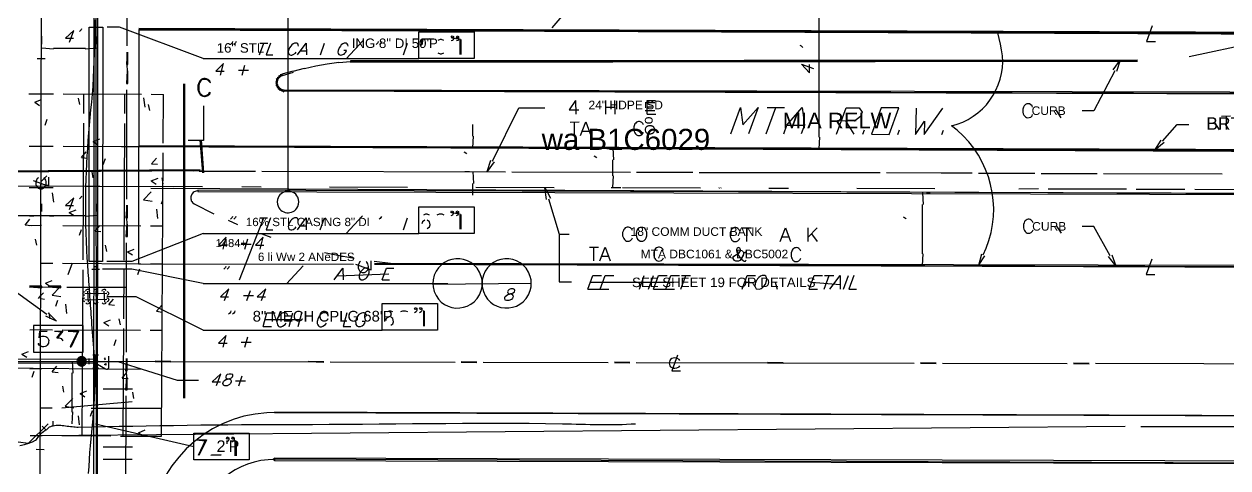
# Model space of a CAD drawing. Header units: feet. Extents: x 13 to 426, y 12 to 285.
# Drawn here: x 125.4 to 279.5, y 124.3 to 181.1 of the extents above; entities that cross this region are included whole.
import ezdxf
from ezdxf.enums import TextEntityAlignment as Align

# ---------------------------------------------------------------- set-up
doc = ezdxf.new("R2010")
doc.units = ezdxf.units.FT
doc.layers.add('ANOTACION', color=8, linetype='CONTINUOUS')
doc.layers.add('EJE_VIA', color=7, linetype='CONTINUOUS')
doc.styles.add('CAD_TEXT', font='Arial')

msp = doc.modelspace()

# ---------------------------------------------------------------- linework, layer by layer
at = {"layer": 'EJE_VIA'}
for p, q in [((127.36, 83.6), (127.7, 222.6)), ((159.18, 159.68), (159.2, 200.43)), ((138.58, 178.27), (138.59, 191.15)), ((227.2, 166.58), (227.2, 186.6)), ((134.58, 186.42), (134.6, 106.17)), ((193.02, 180.58), (195.25, 183.23)), ((140.08, 180.43), (299.95, 179.93)), ((127.65, 178.5), (127.65, 179.5)), ((131.2, 178.75), (131.75, 180.25)), ((134.73, 178.5), (134.73, 179.48)), ((140.08, 180.33), (299.95, 179.8)), ((166.63, 176.62), (168.75, 178.9)), ((176.28, 178.32), (176.37, 179.18)), ((176.37, 178.42), (176.47, 179.08)), ((180.28, 179.27), (181.03, 179.18)), ((181.22, 177.17), (181.22, 179.17)), ((181.3, 179.07), (181.3, 177.17)), ((250.03, 179.95), (250.39, 178.49)), ((274.57, 176.9), (289.58, 180.13)), ((127.65, 178.01), (129.16, 177.91)), ((129.15, 178), (133.23, 178)), ((133.22, 177.91), (134.73, 178.01)), ((138.56, 177.47), (138.58, 173.47)), ((155.53, 177.12), (156.08, 178.62)), ((155.58, 178.62), (156.58, 178.62)), ((160.78, 177.62), (161.5, 177.62)), ((163.32, 177.12), (163.87, 178.62)), ((173.97, 177.12), (174.5, 178.62)), ((127.08, 176.67), (128.08, 176.67)), ((127.58, 174.22), (127.58, 176.22)), ((148.33, 176.65), (175.92, 176.65)), ((150.53, 174.53), (150.93, 176.03)), ((153.32, 174.53), (153.65, 175.82)), ((161.28, 175.4), (162.75, 175.74)), ((162.75, 175.72), (164.21, 175.99)), ((164.21, 175.97), (165.68, 176.18)), ((165.67, 176.15), (167.17, 176.29)), ((167.17, 176.27), (267.95, 176.46)), ((224.95, 175.92), (226.45, 175.37)), ((152.83, 175.18), (154.13, 175.18)), ((159.85, 175.02), (161.28, 175.43)), ((138.53, 158.67), (138.56, 172.67)), ((145.83, 133.18), (145.83, 173.43)), ((145.98, 133.18), (145.98, 173.43)), ((126, 172.15), (127.57, 172.15)), ((126.75, 171.07), (127.47, 171.35)), ((127.57, 172.15), (129.15, 172.15)), ((130.4, 172.13), (140.4, 172.08)), ((132.32, 171.57), (132.47, 170.78)), ((133.05, 169.63), (133.05, 172.12)), ((138.3, 169.6), (138.3, 172.1)), ((140.68, 171.63), (140.83, 170.45)), ((141.65, 172.08), (143.22, 172.07)), ((143.2, 165.83), (143.22, 172.07)), ((158.65, 172.55), (299.95, 172.17)), ((196, 171.27), (196.02, 169.52)), ((199.83, 171.27), (199.85, 169.52)), ((201, 171.28), (201.02, 169.53)), ((126.75, 171.07), (127.37, 170.65)), ((141.28, 170.78), (141.43, 170)), ((199.83, 170.43), (201, 170.45)), ((205.17, 170.47), (205.83, 170.47)), ((220.4, 167), (221.63, 170.38)), ((220.52, 170.38), (222.77, 170.38)), ((257.53, 170), (258.12, 169.08)), ((128.08, 168.13), (128.33, 168.88)), ((132.95, 150.88), (133.03, 168.38)), ((138.2, 150.85), (138.28, 168.35)), ((182.83, 166.73), (182.83, 168.23)), ((195.3, 168.53), (196.47, 168.55)), ((195.88, 166.78), (195.88, 168.53)), ((205.18, 169.55), (206.27, 169.55)), ((223.07, 168.12), (225.32, 168.12)), ((230.58, 168.67), (231.65, 166.97)), ((277.82, 168.47), (278.4, 167.55)), ((278.72, 169.3), (279.88, 169.32)), ((279.3, 169.32), (279.32, 167.57)), ((182.83, 165.23), (182.92, 166.74)), ((196.88, 167.38), (197.72, 167.38)), ((227.19, 165.08), (227.29, 166.59)), ((232.78, 166.97), (232.98, 167.53)), ((237.28, 166.95), (237.48, 167.52)), ((242.9, 166.93), (243.1, 167.5)), ((126.02, 165.43), (127.58, 165.45)), ((127.55, 165.45), (129.12, 165.43)), ((130.37, 165.43), (299.95, 164.93)), ((134.22, 166.03), (135.08, 166.37)), ((134.22, 166.03), (134.83, 165.62)), ((137.87, 165.38), (299.95, 164.8)), ((147.9, 166.25), (148.24, 162.02)), ((148.08, 166.26), (148.37, 162.03)), ((181.83, 165.23), (182.4, 165.23)), ((200.58, 165.18), (201.78, 165.18)), ((200.78, 165.18), (200.87, 163.67)), ((225.65, 165.08), (228.2, 165.08)), ((132.75, 163.98), (133.35, 164.7)), ((132.75, 163.98), (133.5, 163.92)), ((135.53, 163.1), (135.8, 163.85)), ((141.72, 163.2), (142.32, 163.92)), ((143, 128.33), (143.18, 164.58)), ((200.78, 161.63), (200.78, 163.68)), ((99.82, 162.38), (147.02, 162.28)), ((105.62, 162.18), (147.92, 162.47)), ((105.62, 162.04), (148.36, 162.32)), ((134.05, 162.17), (134.2, 161.38)), ((141.72, 163.2), (142.45, 163.13)), ((147.82, 162.26), (155.02, 162.25)), ((155.82, 162.22), (187.02, 162.17)), ((181.83, 162.18), (182.4, 162.18)), ((182.83, 162.18), (182.92, 160.67)), ((187.82, 162.14), (203.02, 162.13)), ((203.82, 162.11), (211.02, 162.1)), ((211.82, 162.07), (235.02, 162.05)), ((247.6, 161.98), (254.8, 161.98)), ((255.6, 161.96), (262.8, 161.95)), ((263.6, 161.93), (278.8, 161.9)), ((59.48, 160.52), (148.25, 160.28)), ((115.75, 160.37), (144.5, 160.28)), ((127.62, 160.95), (128.3, 161.65)), ((127.62, 160.6), (128.45, 160.47)), ((141.67, 161), (142.55, 161.33)), ((141.67, 161), (142.3, 160.58)), ((143.02, 161.38), (143.17, 160.6)), ((182.83, 159.18), (182.83, 160.68)), ((200.78, 160.13), (200.87, 161.64)), ((126.03, 160.15), (127.6, 160.17)), ((127.53, 160.17), (129.1, 160.15)), ((129, 159.45), (129.13, 158.27)), ((131.2, 157.33), (131.75, 158.83)), ((140.67, 158.57), (141.65, 159.58)), ((141.6, 160.08), (299.95, 159.28)), ((153.25, 160.27), (155.75, 160.25)), ((164.5, 160.23), (174.5, 160.2)), ((183.25, 160.18), (193.25, 160.15)), ((200.57, 160.13), (201.78, 160.13)), ((202, 160.13), (212, 160.1)), ((220.75, 160.08), (223.25, 160.07)), ((232, 160.05), (242, 160.02)), ((240.41, 159.48), (240.5, 157.97)), ((240.92, 159.48), (241.42, 159.48)), ((252.78, 159.98), (255.28, 160.01)), ((256.53, 159.98), (266.53, 159.96)), ((267.78, 159.93), (274.03, 159.94)), ((275.28, 159.92), (281.53, 159.91)), ((127.65, 157.08), (127.65, 158.08)), ((131.17, 156.97), (132.05, 157.3)), ((134.73, 157.08), (134.73, 158.07)), ((138.51, 157.87), (138.53, 153.87)), ((140.67, 158.57), (141.78, 158.4)), ((142.35, 157.38), (142.48, 156.2)), ((143, 158.07), (143.15, 158.52)), ((240.42, 151.67), (240.42, 157.98)), ((117.65, 156.58), (133.23, 156.58)), ((125.52, 155.35), (126.12, 156.08)), ((126.14, 156.5), (127.65, 156.59)), ((127.52, 154.62), (127.53, 156.62)), ((127.65, 156.59), (129.16, 156.5)), ((131.17, 156.97), (131.8, 156.55)), ((133.22, 156.5), (134.73, 156.59)), ((151.5, 155.95), (152.72, 155.42)), ((152.95, 148.33), (156.07, 156.25)), ((155.57, 156.25), (156.57, 156.25)), ((163.3, 154.75), (163.85, 156.25)), ((166.62, 154.25), (168.73, 156.53)), ((173.95, 154.75), (174.5, 156.25)), ((180.23, 156.9), (181, 156.82)), ((181.22, 154.8), (181.22, 156.8)), ((181.3, 156.7), (181.3, 154.8)), ((125.52, 155.37), (126.27, 155.3)), ((126.07, 155.3), (127.62, 155.32)), ((130.33, 155.3), (140.33, 155.25)), ((132.5, 154.03), (132.75, 154.78)), ((134.48, 154.57), (135.08, 155.28)), ((134.48, 154.57), (135.23, 154.52)), ((141.58, 155.25), (143.13, 155.23)), ((148.32, 154.28), (175.92, 154.28)), ((155.82, 154.22), (157, 153.8)), ((160.77, 155.25), (161.48, 155.25)), ((217.37, 155), (218.53, 155)), ((217.95, 153.25), (217.95, 155)), ((225.78, 153.22), (225.78, 154.97)), ((225.78, 153.8), (226.95, 154.97)), ((226.2, 154.22), (226.95, 153.22)), ((257.6, 155.22), (258.18, 154.3)), ((126.82, 153.53), (126.97, 152.75)), ((135.78, 152.75), (135.93, 151.97)), ((138.48, 139.07), (138.51, 153.07)), ((150.88, 152.28), (151.28, 153.78)), ((153.2, 152.92), (154.48, 152.92)), ((153.67, 152.28), (154.02, 153.57)), ((155.6, 152.28), (156, 153.78)), ((222.45, 153.82), (223.28, 153.82)), ((138.63, 151.93), (139.5, 152.27)), ((138.63, 151.93), (139.25, 151.52)), ((197.77, 152.53), (198.93, 152.52)), ((198.35, 150.77), (198.35, 152.52)), ((199.35, 151.35), (200.18, 151.35)), ((240.41, 150.17), (240.5, 151.68)), ((127.52, 150.47), (129.07, 150.45)), ((130.32, 150.45), (140.32, 150.4)), ((131.03, 149), (131.58, 150.5)), ((132.83, 128.38), (132.95, 149.63)), ((134.07, 149.68), (135.05, 149.68)), ((134.28, 150.03), (134.85, 150.03)), ((138.17, 143.35), (138.18, 149.6)), ((139.97, 149), (140.22, 149.75)), ((141.57, 150.4), (143.12, 150.38)), ((143.1, 147.07), (143.1, 149.57)), ((158.98, 147.83), (161.1, 150.12)), ((170.27, 150.37), (299.95, 150)), ((239.43, 150.17), (239.92, 150.17)), ((128.13, 147.9), (129, 148.25)), ((165.5, 148.83), (172.1, 149.12)), ((171.23, 148.33), (172.17, 148.33)), ((197.92, 148.05), (208.58, 148.05)), ((204.17, 147.13), (204.8, 148.88)), ((205.33, 147.13), (205.97, 148.88)), ((209.5, 147.13), (210.13, 148.88)), ((209.55, 148.88), (210.72, 148.88)), ((217.67, 148.05), (218.33, 148.05)), ((221.58, 148.05), (221.82, 147.13)), ((226.23, 148.05), (229.87, 147.72)), ((227.82, 147.13), (228.47, 148.88)), ((227.88, 148.88), (229.05, 148.88)), ((230.32, 147.13), (230.97, 148.88)), ((126.07, 147.39), (130.07, 147.42)), ((127.55, 146.32), (127.85, 146.67)), ((128.13, 147.9), (128.75, 147.48)), ((128.98, 146.38), (129.97, 147.4)), ((130.87, 147.39), (138.5, 147.4)), ((133.16, 146.58), (135.97, 146.65)), ((133.51, 146.9), (133.58, 145.47)), ((134.56, 146.9), (134.63, 145.47)), ((135.61, 146.9), (135.68, 145.47)), ((148.32, 147.88), (179.63, 147.88)), ((151.05, 145.68), (151.6, 147.18)), ((153.9, 145.68), (154.37, 146.97)), ((155.77, 145.68), (156.32, 147.18)), ((177.73, 147.78), (190.3, 147.91)), ((197.58, 147.13), (200.25, 147.13)), ((206, 147.13), (208.67, 147.13)), ((225.9, 147.13), (226.98, 147.13)), ((127.25, 145.95), (127.58, 146.37)), ((127.55, 145.93), (128, 145.88)), ((128.98, 146.38), (130.1, 146.22)), ((129.45, 144.97), (129.72, 145.72)), ((130.67, 145.2), (130.8, 144.02)), ((132.92, 143.38), (132.92, 145.88)), ((133.16, 145.78), (135.97, 145.85)), ((136.22, 145.17), (136.82, 145.88)), ((136.22, 145.17), (136.97, 145.1)), ((142.33, 144.32), (143.08, 145.12)), ((153.5, 146.33), (154.78, 146.33)), ((128.55, 144.13), (128.7, 143.35)), ((142.33, 144.32), (143.08, 144.2)), ((159.32, 142.35), (159.78, 144.1)), ((160.48, 142.35), (160.95, 144.1)), ((176.55, 142.4), (176.55, 144.4)), ((176.63, 144.32), (176.63, 142.4)), ((126.13, 141.95), (127.67, 141.97)), ((127.48, 141.97), (129.02, 141.95)), ((130.27, 141.95), (140.27, 141.9)), ((132.97, 139.08), (132.97, 142.48)), ((135.58, 142.87), (136.47, 143.22)), ((135.58, 142.87), (136.22, 142.45)), ((137.52, 143.35), (137.67, 142.57)), ((138.08, 128.35), (138.15, 142.1)), ((141.52, 141.9), (143.03, 141.88)), ((148.33, 141.9), (171.25, 141.9)), ((155.98, 142.35), (157.07, 142.35)), ((156.23, 143.27), (160.73, 143.27)), ((127.3, 140.93), (127.4, 141.78)), ((127.4, 141.03), (127.48, 141.7)), ((129.3, 141.78), (130.25, 141.7)), ((129.58, 140.93), (130.25, 141.78)), ((131.02, 141.78), (132.25, 141.7)), ((136.92, 139.93), (137.17, 140.68)), ((150.88, 139.72), (151.28, 141.22)), ((153.2, 140.37), (154.48, 140.37)), ((153.67, 139.72), (154.02, 141.02)), ((125.08, 138.83), (125.97, 139.18)), ((125.08, 138.83), (125.72, 138.42)), ((126.57, 139.08), (132.97, 139.08)), ((134.2, 138.75), (134.92, 138.75)), ((134.55, 137.07), (134.55, 138.75)), ((44.92, 138.12), (163.77, 137.85)), ((51.03, 137.83), (137.43, 137.9)), ((51.03, 137.83), (140.27, 136.9)), ((128.98, 136.55), (129.58, 137.27)), ((131.53, 137.92), (131.62, 136.41)), ((133.72, 137.55), (133.72, 138.27)), ((134.77, 137.53), (135.8, 136.93)), ((136.25, 137.2), (136.25, 138.57)), ((138.46, 138.27), (138.48, 134.27)), ((142.17, 137.88), (144.17, 137.9)), ((164.57, 137.83), (180.57, 137.81)), ((181.37, 137.8), (183.37, 137.81)), ((184.17, 137.8), (200.17, 137.76)), ((200.97, 137.75), (202.97, 137.76)), ((203.77, 137.75), (239.37, 137.68)), ((220.57, 137.72), (222.57, 137.71)), ((240.17, 137.67), (242.17, 137.68)), ((242.97, 137.67), (258.97, 137.63)), ((259.77, 137.62), (261.77, 137.63)), ((126.13, 136.95), (127.67, 136.97)), ((126.42, 135.9), (126.67, 136.65)), ((128.98, 136.55), (129.73, 136.48)), ((131.53, 131.42), (131.53, 136.42)), ((134.2, 137.07), (134.92, 137.07)), ((137.95, 135.77), (138.55, 136.48)), ((137.95, 135.77), (138.7, 135.7)), ((150.02, 134.8), (150.57, 136.3)), ((152.87, 134.78), (153.33, 136.07)), ((130.3, 134.73), (130.43, 133.95)), ((132.55, 133.8), (133.42, 134.15)), ((135.53, 134.37), (139.28, 134.37)), ((152.47, 135.43), (153.75, 135.42)), ((130.23, 131.97), (139.23, 132.78)), ((130.65, 132.15), (131.62, 133.15)), ((132.55, 133.8), (133.17, 133.38)), ((138.43, 119.45), (138.44, 133.47)), ((139.27, 133.95), (139.4, 133.17)), ((127.47, 131.97), (128.98, 131.97)), ((130.65, 132.15), (131.75, 131.97)), ((131.53, 129.92), (131.62, 131.43)), ((133.88, 130.87), (134.13, 131.62)), ((133.98, 131.93), (143.02, 131.9)), ((157.47, 131.37), (299.95, 130.9)), ((125.95, 127.42), (128.47, 129.92)), ((127.45, 128.42), (266.37, 129.6)), ((127.7, 129.62), (128.15, 129.15)), ((129.12, 129.6), (129.12, 130.25)), ((132.32, 130.95), (132.45, 129.77)), ((134.55, 129.9), (147.13, 127.02)), ((268.37, 129.58), (286.37, 129.57)), ((118.67, 128.37), (125.95, 127.42)), ((126.17, 128.4), (127.68, 128.42)), ((130.23, 128.4), (136.48, 128.37)), ((137.73, 128.35), (143, 128.33)), ((140.02, 128.77), (140.88, 129.12)), ((140.02, 128.77), (140.63, 128.35)), ((126.95, 126.65), (127.95, 126.63)), ((135.53, 126.95), (139.28, 126.95)), ((147.4, 127.85), (148.63, 127.75)), ((148.63, 127.85), (147.68, 125.85)), ((152.43, 125.83), (152.43, 127.83)), ((152.53, 127.75), (152.53, 125.83)), ((135.53, 125.37), (139.23, 125.37)), ((157.45, 125.43), (299.95, 124.87))]:
    msp.add_line(p, q, dxfattribs=at)
for points in [[(134.53, 106.17), (134.78, 106.17), (134.83, 186.42), (134.33, 186.42), (134.28, 106.17), (134.53, 106.17)], [(132.75, 180.47), (132.7, 180.32), (132.48, 180.1)], [(133.65, 123.57), (133.7, 124.46), (133.76, 125.35), (133.82, 126.23), (133.9, 127.11), (133.97, 127.99), (134.05, 128.86), (134.13, 129.74), (134.21, 130.61), (134.28, 131.49), (134.35, 132.36), (134.4, 133.24), (134.45, 134.11), (134.48, 134.99), (134.49, 135.52), (134.49, 136.04), (134.48, 136.56), (134.47, 137.07), (134.45, 137.58), (134.43, 138.09), (134.4, 138.6), (134.36, 139.11), (134.33, 139.61), (134.29, 140.11), (134.25, 140.62), (134.2, 141.12), (134.16, 141.62), (134.12, 142.13), (134.08, 142.64), (134.04, 143.15), (134.01, 143.52), (133.98, 143.89), (133.96, 144.27), (133.93, 144.65), (133.9, 145.03), (133.87, 145.42), (133.85, 145.8), (133.82, 146.18), (133.79, 146.57), (133.77, 146.95), (133.74, 147.34), (133.71, 147.72), (133.69, 148.11), (133.66, 148.49), (133.63, 148.87), (133.6, 149.26), (133.58, 149.63), (133.55, 150), (133.53, 150.36), (133.51, 150.73), (133.48, 151.09), (133.46, 151.45), (133.44, 151.81), (133.42, 152.17), (133.41, 152.53), (133.39, 152.89), (133.37, 153.25), (133.36, 153.61), (133.35, 153.97), (133.33, 154.34), (133.32, 154.71), (133.31, 155.08), (133.29, 156.11), (133.28, 157.13), (133.28, 158.15), (133.29, 159.17), (133.31, 160.18), (133.34, 161.18), (133.38, 162.19), (133.42, 163.18), (133.48, 164.18), (133.54, 165.17), (133.6, 166.16), (133.68, 167.15), (133.76, 168.13), (133.85, 169.12), (133.94, 170.1), (134.04, 171.09), (134.13, 172.1), (134.21, 173.13), (134.27, 174.17), (134.33, 175.23), (134.37, 176.28), (134.4, 177.35), (134.43, 178.42), (134.45, 179.48), (134.46, 180.55), (134.48, 181.62)], [(135.42, 150.68), (133.7, 150.68), (133.73, 180.68), (135.45, 180.68), (135.42, 150.68)], [(148.33, 176.65), (137.62, 180.68), (136.02, 180.68)], [(140.08, 180.38), (140.02, 150.4), (167.55, 150.33)], [(140.08, 180.38), (299.95, 179.73), (299.95, 179.93), (140.08, 180.48)], [(269.83, 180.83), (269.12, 178.83), (270.25, 178.83)], [(131.75, 180.25), (130.67, 179.25), (131.73, 179.25)], [(152.08, 178.82), (152.03, 178.68), (151.92, 178.53), (151.82, 178.47)], [(152.52, 178.82), (152.47, 178.68), (152.33, 178.53), (152.23, 178.47)], [(170.73, 178.82), (170.67, 178.68), (170.55, 178.53), (170.45, 178.47)], [(171.15, 178.82), (171.1, 178.68), (170.98, 178.53), (170.88, 178.47)], [(175.92, 176.65), (175.92, 180.05), (183, 180.05), (183, 176.65), (175.92, 176.65)], [(176.37, 179.18), (177.33, 179.18), (176.47, 179.08)], [(179.13, 178.98), (178.85, 179.08), (178.67, 179.08), (178.37, 178.98)], [(180.37, 179.37), (180.18, 179.27), (180.08, 179.37), (180.18, 179.57), (180.37, 179.47), (180.37, 179.18), (180.28, 178.98), (180.08, 178.9)], [(181.03, 179.37), (180.85, 179.27), (180.75, 179.37), (180.85, 179.57), (181.03, 179.47), (181.03, 179.18), (180.95, 178.98), (180.75, 178.9)], [(138.58, 177.47), (138.48, 175.87), (138.68, 175.87), (138.68, 177.47)], [(156.93, 178.62), (156.38, 177.12), (157.25, 177.12)], [(160.52, 178.25), (160.5, 178.4), (160.42, 178.53), (160.3, 178.62), (160, 178.62), (159.83, 178.53), (159.65, 178.4), (159.52, 178.25), (159.37, 178.03), (159.23, 177.68), (159.22, 177.51), (159.24, 177.36), (159.3, 177.24), (159.42, 177.13), (159.54, 177.1), (159.68, 177.1), (159.83, 177.15), (160.12, 177.32), (160.23, 177.47)], [(160.38, 177.12), (161.5, 178.62), (161.53, 177.12)], [(166.88, 178.25), (166.85, 178.4), (166.77, 178.53), (166.65, 178.62), (166.37, 178.62), (166.2, 178.53), (166, 178.4), (165.88, 178.25), (165.73, 178.03), (165.6, 177.68), (165.58, 177.47), (165.62, 177.3), (165.7, 177.18), (165.81, 177.12), (165.93, 177.1), (166.07, 177.11), (166.21, 177.16), (166.35, 177.23), (166.47, 177.32), (166.58, 177.47), (166.67, 177.68), (166.32, 177.68)], [(178.37, 177.37), (178.67, 177.27), (178.85, 177.27), (179.13, 177.37)], [(224.73, 178.35), (224.88, 178.3), (225.02, 178.17), (225.1, 178.07)], [(244.12, 168.05), (244.85, 168.27), (245.58, 168.53), (246.27, 168.87), (246.92, 169.26), (247.52, 169.7), (248.09, 170.2), (248.6, 170.74), (249.06, 171.33), (249.48, 171.95), (249.83, 172.61), (250.13, 173.29), (250.37, 174), (250.54, 174.73), (250.65, 175.48), (250.69, 176.23), (250.66, 177), (250.55, 177.77), (250.4, 178.5)], [(150.93, 176.03), (149.95, 175.03), (151.02, 175.03)], [(267.95, 176.43), (167.17, 176.37), (167.17, 176.17), (267.95, 176.33)], [(224.95, 175.92), (225.95, 174.83), (225.95, 175.9)], [(264.82, 175.22), (265.73, 176.43), (265.27, 174.98)], [(138.58, 175.07), (138.48, 173.47), (138.68, 173.47), (138.68, 175.07)], [(158.03, 174.32), (157.8, 174.2), (157.93, 174.07), (158.1, 174.25)], [(158.03, 174.32), (157.8, 174.2), (157.93, 174.07), (158.1, 174.25)], [(158.22, 174.47), (157.97, 174.4), (158.1, 174.23), (158.28, 174.38)], [(158.22, 174.47), (157.97, 174.4), (158.1, 174.23), (158.28, 174.38)], [(158.43, 174.57), (158.17, 174.55), (158.27, 174.38), (158.48, 174.48)], [(158.43, 174.57), (158.17, 174.55), (158.27, 174.38), (158.48, 174.48)], [(159.85, 175.02), (158.4, 174.67), (158.47, 174.47), (159.88, 174.92)], [(265.05, 175.1), (262.35, 169.98), (260.85, 169.98)], [(149.25, 173.55), (149.15, 173.75), (148.93, 173.97), (148.76, 174.07), (148.59, 174.11), (148.41, 174.11), (148.24, 174.06), (148.08, 173.98), (147.94, 173.86), (147.83, 173.72), (147.75, 173.55), (147.65, 173.22), (147.65, 172.68), (147.68, 172.56), (147.71, 172.44), (147.75, 172.33), (147.81, 172.23), (147.93, 172.06), (148.09, 171.92), (148.27, 171.83), (148.47, 171.8), (148.58, 171.81), (148.7, 171.83), (148.81, 171.87), (148.93, 171.93), (149.15, 172.15), (149.25, 172.37)], [(149.25, 173.55), (149.03, 173.75), (148.93, 173.87), (148.72, 173.97), (148.28, 173.97), (148.07, 173.87), (147.85, 173.55), (147.75, 173.22), (147.75, 172.68), (147.77, 172.57), (147.81, 172.46), (147.85, 172.36), (147.95, 172.18), (148.09, 172.04), (148.25, 171.94), (148.42, 171.9), (148.62, 171.91), (148.72, 171.94), (148.83, 171.99), (148.93, 172.05), (149.03, 172.15), (149.15, 172.37)], [(157.72, 173.68), (157.6, 173.45), (157.8, 173.45), (157.82, 173.68)], [(157.72, 173.68), (157.6, 173.45), (157.8, 173.45), (157.82, 173.68)], [(157.77, 173.92), (157.62, 173.7), (157.82, 173.67), (157.87, 173.9)], [(157.7, 173.45), (157.67, 173.18), (157.87, 173.25), (157.8, 173.48)], [(157.7, 173.45), (157.67, 173.18), (157.87, 173.25), (157.8, 173.48)], [(157.87, 174.13), (157.68, 173.97), (157.85, 173.87), (157.95, 174.08)], [(157.77, 173.22), (157.78, 172.95), (157.95, 173.05), (157.85, 173.27)], [(157.87, 173), (157.93, 172.73), (158.1, 172.87), (157.95, 173.07)], [(158.02, 172.8), (158.13, 172.57), (158.27, 172.73), (158.08, 172.88)], [(158.02, 172.8), (158.13, 172.57), (158.27, 172.73), (158.08, 172.88)], [(158.2, 172.65), (158.37, 172.47), (158.47, 172.63), (158.25, 172.73)], [(158.2, 172.65), (158.37, 172.47), (158.47, 172.63), (158.25, 172.73)], [(158.42, 172.55), (158.63, 172.4), (158.67, 172.6), (158.43, 172.65)], [(158.42, 172.55), (158.63, 172.4), (158.67, 172.6), (158.43, 172.65)], [(158.65, 172.5), (299.95, 172.1), (299.95, 172.3), (158.65, 172.6)], [(196, 171.27), (195.18, 170.1), (196.43, 170.1)], [(205.18, 169.55), (205.17, 171.3), (206.25, 171.3)], [(148.37, 170.58), (148.37, 166.18), (146.38, 166.18)], [(185.35, 163.52), (188.73, 170.33), (192.05, 170.33)], [(215.9, 167.02), (217.13, 170.4), (217.43, 168.15), (219.38, 170.38), (218.15, 167.02)], [(222.65, 167), (223.07, 168.12), (225.02, 170.37), (225.32, 168.12), (224.9, 167)], [(229.4, 166.98), (230.63, 170.35), (232.33, 170.35), (232.68, 169.78), (232.48, 169.22), (231.7, 168.65), (230.02, 168.67)], [(233.9, 166.97), (236.15, 166.95), (237.38, 170.33), (235.13, 170.33), (233.9, 166.97)], [(239.63, 170.32), (239.53, 166.95), (240.7, 168.63), (240.65, 166.93), (243.02, 170.3)], [(254.53, 170.42), (254.45, 170.58), (254.28, 170.75), (254.12, 170.85), (253.78, 170.85), (253.62, 170.77), (253.45, 170.6), (253.37, 170.43), (253.28, 170.18), (253.28, 169.77), (253.33, 169.59), (253.41, 169.42), (253.51, 169.28), (253.62, 169.18), (253.76, 169.11), (253.92, 169.08), (254.09, 169.1), (254.28, 169.17), (254.45, 169.33), (254.53, 169.5)], [(196.63, 166.8), (197.3, 168.55), (197.97, 166.8)], [(204.72, 168.15), (204.63, 168.32), (204.47, 168.48), (204.33, 168.56), (204.19, 168.59), (204.06, 168.59), (203.93, 168.55), (203.8, 168.49), (203.7, 168.4), (203.61, 168.28), (203.55, 168.15), (203.47, 167.9), (203.47, 167.48), (203.52, 167.3), (203.59, 167.14), (203.69, 167), (203.82, 166.89), (203.96, 166.82), (204.11, 166.79), (204.29, 166.81), (204.47, 166.9), (204.63, 167.07), (204.72, 167.23)], [(248.18, 151.52), (248.57, 152.37), (248.93, 153.37), (249.2, 154.39), (249.4, 155.42), (249.51, 156.45), (249.54, 157.48), (249.49, 158.51), (249.36, 159.52), (249.15, 160.53), (248.87, 161.51), (248.51, 162.47), (248.08, 163.4), (247.58, 164.3), (247, 165.17), (246.35, 165.99), (245.64, 166.76), (244.85, 167.48), (244.12, 168.05)], [(271.15, 166.07), (273.03, 168.23), (274.53, 168.23)], [(140.05, 165.38), (299.95, 164.73), (299.95, 164.93), (140.05, 165.48)], [(271.35, 165.9), (270.17, 164.93), (270.97, 166.22)], [(181.68, 164.73), (181.83, 164.68), (181.98, 164.55), (182.05, 164.45)], [(185.58, 163.42), (184.7, 162.18), (185.13, 163.63)], [(198.32, 164.22), (198.47, 164.17), (198.62, 164.05), (198.68, 163.95)], [(235.82, 162.05), (242.83, 162.02), (246.8, 162.02)], [(126.55, 161.05), (128.55, 160.33), (128.55, 161.47)], [(127.22, 161.38), (127.08, 161.3), (126.97, 161.1), (126.91, 160.97), (126.89, 160.83), (126.88, 160.69), (126.9, 160.54), (126.95, 160.4), (127.02, 160.27), (127.11, 160.16), (127.22, 160.08), (127.4, 160), (127.72, 160), (127.88, 160.07), (128.01, 160.18), (128.11, 160.3), (128.18, 160.44), (128.21, 160.6), (128.22, 160.76), (128.2, 160.93), (128.15, 161.1), (128.02, 161.3), (127.9, 161.38)], [(131.75, 158.83), (130.67, 157.83), (131.73, 157.83)], [(132.75, 159.05), (132.7, 158.9), (132.48, 158.68)], [(147.63, 159.72), (147.4, 159.68), (147.27, 159.64), (147.15, 159.58), (147.04, 159.5), (146.88, 159.31), (146.82, 159.2), (146.77, 159.08), (146.75, 158.96), (146.73, 158.83), (146.74, 158.7), (146.76, 158.58), (146.8, 158.46), (146.86, 158.35), (146.94, 158.24), (147.15, 158.07), (149.67, 156.78)], [(299.95, 159.33), (147.63, 159.82), (147.63, 159.62), (299.95, 159.23)], [(160.57, 158.3), (160.53, 158.62), (160.43, 158.9), (160.31, 159.1), (160.17, 159.28), (160.01, 159.42), (159.83, 159.53), (159.64, 159.61), (159.44, 159.66), (159.24, 159.68), (159.03, 159.68), (158.83, 159.64), (158.64, 159.57), (158.46, 159.48), (158.29, 159.36), (158.14, 159.22), (158.01, 159.04), (157.91, 158.84), (157.83, 158.62), (157.8, 158.3), (157.83, 158), (157.9, 157.77), (158, 157.57), (158.13, 157.39), (158.28, 157.25), (158.45, 157.12), (158.63, 157.03), (158.82, 156.96), (159.03, 156.93), (159.23, 156.92), (159.43, 156.94), (159.63, 156.99), (159.82, 157.07), (160, 157.18), (160.17, 157.32), (160.31, 157.5), (160.43, 157.7), (160.53, 158), (160.57, 158.3)], [(192.28, 158.63), (192.08, 160.13), (192.77, 158.78)], [(138.53, 157.87), (138.43, 156.27), (138.63, 156.27), (138.63, 157.87)], [(175.92, 154.28), (175.92, 157.68), (183, 157.68), (183, 154.28), (175.92, 154.28)], [(192.52, 158.7), (193.9, 154.17), (195.2, 154.17)], [(152.07, 156.45), (152.02, 156.32), (151.9, 156.17), (151.8, 156.1)], [(152.5, 156.45), (152.45, 156.32), (152.33, 156.17), (152.23, 156.1)], [(156.92, 156.25), (156.38, 154.75), (157.23, 154.75)], [(160.5, 155.88), (160.48, 156.03), (160.4, 156.17), (160.28, 156.25), (160, 156.25), (159.83, 156.17), (159.63, 156.03), (159.5, 155.88), (159.35, 155.67), (159.23, 155.32), (159.21, 155.14), (159.23, 154.99), (159.28, 154.88), (159.41, 154.77), (159.53, 154.73), (159.67, 154.74), (159.82, 154.78), (160.1, 154.95), (160.22, 155.1)], [(160.38, 154.75), (161.5, 156.25), (161.52, 154.75)], [(171.15, 156.45), (171.08, 156.32), (170.97, 156.17), (170.87, 156.1)], [(176.7, 155.95), (176.42, 155.77), (176.33, 155.48)], [(177.28, 156.62), (177, 156.72), (176.8, 156.72), (176.52, 156.62)], [(177, 154.9), (177.28, 155.1), (177.37, 155.38), (177.28, 155.77), (177, 155.95)], [(179.18, 156.62), (178.9, 156.72), (178.52, 156.72), (178.23, 156.62)], [(180.33, 157), (180.13, 156.9), (180.03, 157), (180.13, 157.18), (180.33, 157.1), (180.33, 156.82), (180.23, 156.62), (180.03, 156.52)], [(181, 157), (180.8, 156.9), (180.7, 157), (180.8, 157.18), (181, 157.1), (181, 156.82), (180.9, 156.62), (180.7, 156.52)], [(237.97, 156.38), (238.1, 156.33), (238.25, 156.22), (238.32, 156.12)], [(254.6, 155.65), (254.52, 155.82), (254.35, 155.98), (254.22, 156.06), (254.08, 156.09), (253.94, 156.09), (253.81, 156.05), (253.69, 155.99), (253.58, 155.9), (253.5, 155.78), (253.43, 155.65), (253.35, 155.4), (253.35, 154.98), (253.4, 154.8), (253.48, 154.64), (253.58, 154.5), (253.7, 154.39), (253.84, 154.32), (254, 154.29), (254.17, 154.31), (254.35, 154.4), (254.52, 154.57), (254.6, 154.73)], [(128.3, 143.9), (114.12, 154.13), (90.82, 154.23)], [(148.32, 154.28), (139.18, 150.68), (135.98, 150.68)], [(138.53, 155.47), (138.43, 153.87), (138.63, 153.87), (138.63, 155.47)], [(193.9, 154.17), (193.9, 148.08), (195.47, 148.08)], [(203.28, 154.63), (203.2, 154.8), (203.03, 154.97), (202.9, 155.04), (202.76, 155.07), (202.62, 155.07), (202.49, 155.03), (202.37, 154.97), (202.26, 154.88), (202.18, 154.77), (202.12, 154.63), (202.03, 154.38), (202.03, 153.97), (202.08, 153.79), (202.16, 153.62), (202.26, 153.48), (202.38, 153.37), (202.52, 153.3), (202.68, 153.27), (202.85, 153.3), (203.03, 153.38), (203.2, 153.55), (203.28, 153.72)], [(204.28, 155.05), (204.12, 154.97), (203.95, 154.8), (203.85, 154.61), (203.81, 154.5), (203.79, 154.4), (203.77, 154.28), (203.77, 154.17), (203.77, 154.06), (203.79, 153.95), (203.82, 153.84), (203.85, 153.74), (203.95, 153.55), (204.1, 153.4), (204.28, 153.3), (204.62, 153.3), (204.78, 153.38), (204.94, 153.54), (205.05, 153.73), (205.08, 153.84), (205.11, 153.95), (205.13, 154.06), (205.13, 154.18), (205.13, 154.29), (205.11, 154.4), (205.08, 154.51), (205.05, 154.62), (204.94, 154.81), (204.78, 154.97), (204.62, 155.05), (204.28, 155.05)], [(217.03, 154.58), (216.95, 154.75), (216.78, 154.92), (216.65, 154.99), (216.51, 155.02), (216.37, 155.02), (216.24, 154.98), (216.12, 154.92), (216.01, 154.83), (215.93, 154.72), (215.87, 154.58), (215.78, 154.33), (215.78, 153.92), (215.83, 153.74), (215.91, 153.57), (216.01, 153.43), (216.13, 153.32), (216.27, 153.25), (216.43, 153.22), (216.6, 153.25), (216.78, 153.33), (216.95, 153.5), (217.03, 153.67)], [(222.2, 153.23), (222.87, 154.98), (223.53, 153.23)], [(264.47, 151.42), (262.35, 155.18), (260.85, 155.18)], [(151.28, 153.78), (150.3, 152.78), (151.38, 152.78)], [(156, 153.78), (155.02, 152.78), (156.08, 152.78)], [(163.87, 151.85), (165.77, 151.43), (167.67, 151.1)], [(199.1, 150.77), (199.77, 152.52), (200.43, 150.77)], [(207.27, 152.08), (207.18, 152.25), (207.02, 152.42), (206.88, 152.49), (206.74, 152.52), (206.61, 152.52), (206.48, 152.48), (206.35, 152.42), (206.25, 152.33), (206.16, 152.22), (206.1, 152.08), (206.02, 151.83), (206.02, 151.42), (206.07, 151.24), (206.14, 151.07), (206.24, 150.93), (206.37, 150.82), (206.51, 150.75), (206.66, 150.72), (206.84, 150.75), (207.02, 150.83), (207.18, 151), (207.27, 151.17)], [(217.85, 151.72), (217.77, 151.88), (217.6, 151.8), (217.52, 151.63), (217.35, 151.22), (217.18, 150.97), (217.02, 150.8), (216.85, 150.72), (216.52, 150.72), (216.35, 150.8), (216.18, 151.05), (216.18, 151.22), (216.27, 151.38), (216.93, 151.8), (217.1, 152.05), (217.1, 152.22), (217.02, 152.38), (216.85, 152.47), (216.68, 152.38), (216.6, 152.22), (216.6, 152.05), (216.66, 151.88), (216.75, 151.69), (216.81, 151.59), (216.87, 151.49), (216.93, 151.39), (217, 151.29), (217.15, 151.1), (217.3, 150.93), (217.45, 150.8), (217.6, 150.72), (217.77, 150.72), (217.85, 150.88)], [(224.85, 152.02), (224.77, 152.18), (224.6, 152.35), (224.47, 152.42), (224.33, 152.46), (224.19, 152.45), (224.06, 152.42), (223.94, 152.35), (223.83, 152.26), (223.75, 152.15), (223.68, 152.02), (223.6, 151.77), (223.6, 151.35), (223.65, 151.17), (223.73, 151.01), (223.83, 150.87), (223.95, 150.76), (224.09, 150.68), (224.25, 150.66), (224.42, 150.68), (224.6, 150.77), (224.77, 150.93), (224.85, 151.1)], [(247.97, 151.62), (247.58, 150.15), (248.42, 151.42)], [(264.68, 151.55), (265.2, 150.12), (264.25, 151.3)], [(148.32, 147.88), (139.18, 149.68), (135.43, 149.68)], [(151.22, 150.05), (151.17, 149.92), (151.05, 149.77), (150.95, 149.7)], [(151.65, 150.05), (151.6, 149.92), (151.48, 149.77), (151.38, 149.7)], [(165.1, 148.33), (166.22, 149.83), (166.23, 148.33)], [(167.82, 150.35), (169.82, 149.62), (169.82, 150.77)], [(168.48, 150.68), (168.35, 150.58), (168.23, 150.4), (168.17, 150.22), (168.17, 149.85), (168.23, 149.67), (168.35, 149.47), (168.48, 149.38), (168.67, 149.28), (168.98, 149.28), (169.15, 149.37), (169.28, 149.47), (169.38, 149.6), (169.44, 149.74), (169.48, 149.89), (169.48, 150.05), (169.46, 150.23), (169.42, 150.4), (169.28, 150.58), (169.17, 150.68)], [(169.07, 149.83), (168.9, 149.77), (168.72, 149.62), (168.59, 149.49), (168.48, 149.34), (168.38, 149.16), (168.31, 148.98), (168.29, 148.79), (168.31, 148.61), (168.38, 148.46), (168.53, 148.33), (168.82, 148.33), (168.98, 148.42), (169.13, 148.51), (169.27, 148.65), (169.4, 148.82), (169.5, 149.01), (169.54, 149.11), (169.57, 149.21), (169.59, 149.32), (169.59, 149.51), (169.53, 149.69), (169.37, 149.83), (169.07, 149.83)], [(170.22, 150.72), (172.3, 150.48), (174.4, 150.32)], [(170.27, 150.32), (299.95, 149.93), (299.95, 150.13), (170.27, 150.42)], [(171.23, 148.33), (171.78, 149.83), (172.72, 149.83)], [(184.05, 147.88), (184.02, 148.33), (183.92, 148.77), (183.69, 149.33), (183.38, 149.82), (183.02, 150.22), (182.6, 150.54), (182.15, 150.78), (181.67, 150.94), (181.17, 151.02), (180.67, 151.02), (180.17, 150.95), (179.69, 150.8), (179.23, 150.57), (178.82, 150.27), (178.45, 149.89), (178.15, 149.45), (177.91, 148.93), (177.77, 148.33), (177.73, 147.88), (177.77, 147.43), (177.91, 146.84), (178.14, 146.32), (178.45, 145.87), (178.81, 145.49), (179.22, 145.19), (179.68, 144.96), (180.16, 144.81), (180.66, 144.73), (181.16, 144.74), (181.66, 144.82), (182.14, 144.98), (182.6, 145.21), (183.01, 145.53), (183.38, 145.93), (183.68, 146.42), (183.92, 146.98), (184.02, 147.43), (184.05, 147.88)], [(190.33, 147.88), (190.3, 148.33), (190.2, 148.77), (189.97, 149.33), (189.67, 149.81), (189.3, 150.21), (188.89, 150.53), (188.43, 150.77), (187.95, 150.93), (187.45, 151.01), (186.94, 151.02), (186.45, 150.94), (185.96, 150.79), (185.51, 150.57), (185.09, 150.27), (184.73, 149.89), (184.43, 149.44), (184.2, 148.92), (184.05, 148.33), (184.02, 147.88), (184.05, 147.43), (184.2, 146.84), (184.43, 146.32), (184.73, 145.87), (185.09, 145.49), (185.5, 145.19), (185.96, 144.96), (186.44, 144.81), (186.94, 144.74), (187.44, 144.74), (187.94, 144.82), (188.42, 144.98), (188.87, 145.22), (189.29, 145.53), (189.66, 145.93), (189.96, 146.42), (190.2, 146.98), (190.3, 147.43), (190.33, 147.88)], [(269.77, 151), (269.05, 149), (270.18, 149)], [(197.58, 147.13), (198.22, 148.88), (199.3, 148.88)], [(199.17, 147.13), (199.8, 148.88), (200.88, 148.88)], [(206, 147.13), (206.63, 148.88), (207.72, 148.88)], [(207.58, 147.13), (208.22, 148.88), (209.3, 148.88)], [(217.32, 147.13), (217.97, 148.88), (219.05, 148.88)], [(219.88, 148.88), (219.68, 148.8), (219.45, 148.63), (219.31, 148.48), (219.19, 148.29), (219.13, 148.19), (219.08, 148.08), (219.04, 147.97), (219, 147.85), (218.98, 147.74), (218.97, 147.63), (218.97, 147.53), (219.02, 147.34), (219.14, 147.19), (219.57, 147.13), (219.77, 147.22), (220, 147.38), (220.15, 147.55), (220.32, 147.8), (220.47, 148.22), (220.48, 148.47), (220.45, 148.63), (220.35, 148.8), (220.22, 148.88), (219.88, 148.88)], [(225.9, 147.13), (226.55, 148.88), (227.63, 148.88)], [(228.57, 147.13), (229.88, 148.88), (229.9, 147.13)], [(231.63, 148.88), (230.98, 147.13), (231.98, 147.13)], [(126.07, 147.42), (127.67, 147.32), (127.67, 147.52), (126.07, 147.52)], [(128.47, 147.42), (130.07, 147.32), (130.07, 147.52), (128.47, 147.52)], [(133.17, 146.33), (132.98, 146.4), (132.92, 146.58), (132.98, 146.77), (133.17, 146.83)], [(133.27, 146.88), (133.33, 147.07), (133.52, 147.13), (133.62, 147.12), (133.75, 146.98)], [(134.32, 146.88), (134.38, 147.07), (134.57, 147.13), (134.67, 147.12), (134.8, 146.98)], [(135.37, 146.88), (135.43, 147.07), (135.62, 147.13), (135.72, 147.12), (135.85, 146.98)], [(135.97, 146.83), (136.15, 146.77), (136.22, 146.58), (136.15, 146.4), (135.97, 146.33)], [(151.6, 147.18), (150.52, 146.18), (151.58, 146.18)], [(156.32, 147.18), (155.23, 146.18), (156.3, 146.18)], [(187.72, 147.17), (187.48, 147.1), (187.35, 146.97), (187.3, 146.82), (187.32, 146.67), (187.43, 146.6), (187.7, 146.53), (187.88, 146.47), (187.98, 146.32), (188, 146.17), (187.92, 145.97), (187.8, 145.82), (187.45, 145.67), (187.17, 145.67), (186.98, 145.75), (186.94, 145.97), (186.96, 146.1), (187, 146.2), (187.14, 146.35), (187.32, 146.45), (187.42, 146.48), (187.52, 146.51), (187.63, 146.54), (187.73, 146.57), (187.84, 146.6), (188.02, 146.68), (188.17, 146.82), (188.22, 146.97), (188.18, 147.1), (188, 147.17), (187.72, 147.17)], [(133.17, 145.53), (132.98, 145.6), (132.92, 145.78), (132.98, 145.97), (133.17, 146.03)], [(133.77, 145.48), (133.7, 145.3), (133.52, 145.23), (133.42, 145.25), (133.28, 145.38)], [(134.82, 145.48), (134.75, 145.3), (134.57, 145.23), (134.47, 145.25), (134.33, 145.38)], [(135.87, 145.48), (135.8, 145.3), (135.62, 145.23), (135.52, 145.25), (135.38, 145.38)], [(135.97, 146.03), (136.15, 145.97), (136.22, 145.78), (136.15, 145.6), (135.97, 145.53)], [(148.33, 141.9), (139.73, 146.15), (136, 146.15)], [(171.25, 141.9), (171.25, 145.3), (178.33, 145.3), (178.33, 141.9), (171.25, 141.9)], [(128.45, 144.1), (129.52, 143.03), (128.17, 143.7)], [(151.85, 144.35), (151.82, 144.18), (151.68, 144.02), (151.58, 143.93)], [(152.35, 144.35), (152.32, 144.18), (152.18, 144.02), (152.08, 143.93)], [(155.98, 142.35), (156.45, 144.1), (157.53, 144.1)], [(159.18, 143.68), (159.13, 143.85), (159.02, 144.02), (158.87, 144.1), (158.53, 144.1), (158.35, 144.02), (158.13, 143.85), (158.02, 143.68), (157.85, 143.43), (157.75, 143.02), (157.75, 142.91), (157.77, 142.73), (157.82, 142.57), (157.9, 142.45), (158.01, 142.37), (158.15, 142.33), (158.31, 142.33), (158.49, 142.39), (158.8, 142.6), (158.93, 142.77)], [(164.33, 143.68), (164.3, 143.85), (164.18, 144.02), (164.03, 144.1), (163.7, 144.1), (163.52, 144.02), (163.3, 143.85), (163.18, 143.68), (163.02, 143.43), (162.92, 143.02), (162.91, 142.91), (162.93, 142.73), (162.99, 142.57), (163.07, 142.45), (163.18, 142.37), (163.31, 142.33), (163.47, 142.33), (163.65, 142.39), (163.97, 142.6), (164.1, 142.77)], [(166.7, 144.1), (166.23, 142.35), (167.23, 142.35)], [(169.25, 143.68), (169.22, 143.85), (169.1, 144.02), (168.92, 144.11), (168.75, 144.13), (168.57, 144.09), (168.41, 144), (168.26, 143.88), (168.13, 143.74), (168.02, 143.59), (167.93, 143.43), (167.83, 143.02), (167.85, 142.77), (167.88, 142.6), (168, 142.43), (168.15, 142.35), (168.48, 142.35), (168.67, 142.43), (168.88, 142.6), (169.02, 142.77), (169.08, 143.02), (168.67, 143.02)], [(172.03, 143.57), (171.75, 143.37), (171.67, 143.08)], [(172.62, 144.23), (172.33, 144.32), (172.13, 144.32), (171.85, 144.23)], [(172.33, 142.52), (172.62, 142.7), (172.7, 142.98), (172.62, 143.37), (172.33, 143.57)], [(174.52, 144.23), (174.23, 144.32), (173.85, 144.32), (173.57, 144.23)], [(175.67, 144.62), (175.47, 144.52), (175.37, 144.62), (175.47, 144.8), (175.67, 144.7), (175.67, 144.42), (175.57, 144.23), (175.37, 144.13)], [(176.33, 144.62), (176.13, 144.52), (176.03, 144.62), (176.13, 144.8), (176.33, 144.7), (176.33, 144.42), (176.23, 144.23), (176.03, 144.13)], [(132.97, 142.48), (126.57, 142.48), (126.57, 139.08)], [(127.4, 141.03), (127.68, 141.12), (127.94, 141.11), (128.15, 141.07), (128.31, 140.98), (128.43, 140.86), (128.5, 140.72), (128.54, 140.57), (128.53, 140.41), (128.5, 140.25), (128.43, 140.1), (128.33, 139.97), (128.21, 139.86), (128.07, 139.79), (127.9, 139.76), (127.71, 139.77), (127.51, 139.85), (127.3, 139.98), (127.2, 140.17), (127.3, 140.17)], [(127.4, 141.78), (128.35, 141.78), (127.48, 141.7)], [(129.3, 141.78), (130.35, 141.78), (129.68, 140.93)], [(129.58, 140.93), (129.87, 140.93), (130.15, 140.83), (130.35, 140.55)], [(131.02, 141.78), (132.35, 141.78), (131.4, 139.78)], [(132.25, 141.78), (131.3, 139.78), (131.4, 139.78)], [(151.28, 141.22), (150.3, 140.22), (151.37, 140.22)], [(51.03, 137.83), (134.55, 137.65), (134.55, 138.15), (51.03, 138.33)], [(132.18, 138.08), (132.15, 137.9), (132.75, 137.9)], [(132.15, 137.9), (132.18, 137.72), (132.75, 137.9)], [(132.27, 138.25), (132.18, 138.08), (132.75, 137.9)], [(132.18, 137.72), (132.27, 137.55), (132.75, 137.9)], [(132.4, 138.38), (132.27, 138.25), (132.75, 137.9)], [(132.27, 137.55), (132.4, 137.42), (132.75, 137.9)], [(132.57, 138.47), (132.4, 138.38), (132.75, 137.9)], [(132.4, 137.42), (132.57, 137.33), (132.75, 137.9)], [(132.75, 138.5), (132.57, 138.47), (132.75, 137.9)], [(132.57, 137.33), (132.75, 137.3), (132.75, 137.9)], [(132.93, 138.47), (132.75, 138.5), (132.75, 137.9)], [(133.1, 138.38), (132.93, 138.47), (132.75, 137.9)], [(133.23, 138.25), (133.1, 138.38), (132.75, 137.9)], [(133.32, 138.08), (133.23, 138.25), (132.75, 137.9)], [(133.35, 137.9), (133.32, 138.08), (132.75, 137.9)], [(132.75, 137.3), (132.93, 137.33), (132.75, 137.9)], [(132.93, 137.33), (133.1, 137.42), (132.75, 137.9)], [(133.1, 137.42), (133.23, 137.55), (132.75, 137.9)], [(133.23, 137.55), (133.32, 137.72), (132.75, 137.9)], [(133.32, 137.72), (133.35, 137.9), (132.75, 137.9)], [(134.55, 138.15), (134.73, 138.08), (134.8, 137.9), (134.78, 137.8), (134.65, 137.67)], [(135.75, 138.1), (135.77, 138.33), (135.62, 138.28), (135.75, 138.1)], [(135.68, 137.48), (135.85, 137.62), (135.85, 137.42), (135.68, 137.48)], [(135.8, 136.93), (135.92, 136.9), (136.05, 136.92), (136.15, 136.97), (136.23, 137.08), (136.25, 137.2)], [(137.4, 137.9), (144.97, 135.48), (147.7, 135.48)], [(138.48, 138.27), (138.38, 136.67), (138.58, 136.67), (138.58, 138.27)], [(144.17, 137.88), (142.17, 137.93), (144.17, 137.83)], [(163.77, 137.83), (161.77, 137.9), (163.77, 137.78)], [(183.37, 137.8), (181.37, 137.85), (183.37, 137.75)], [(202.97, 137.75), (200.97, 137.8), (202.97, 137.7)], [(209.37, 138.02), (209.28, 138.15), (208.98, 138.29), (208.72, 138.34), (208.49, 138.33), (208.31, 138.27), (208.17, 138.16), (208.07, 138.02), (208.01, 137.86), (207.99, 137.68), (208.01, 137.51), (208.07, 137.35), (208.17, 137.2), (208.31, 137.1), (208.49, 137.03), (208.72, 137.02), (208.98, 137.08), (209.28, 137.22), (209.37, 137.35)], [(209.05, 138.68), (208.32, 136.68), (209.45, 136.68)], [(222.57, 137.7), (220.57, 137.77), (222.57, 137.65)], [(242.17, 137.67), (240.17, 137.72), (242.17, 137.62)], [(261.77, 137.62), (259.77, 137.67), (261.77, 137.57)], [(287.23, 137.55), (276.45, 137.58), (262.57, 137.62)], [(138.48, 135.87), (138.38, 134.27), (138.58, 134.27), (138.58, 135.87)], [(150.57, 136.3), (149.48, 135.3), (150.55, 135.3)], [(151.63, 136.28), (151.4, 136.22), (151.27, 136.08), (151.22, 135.93), (151.23, 135.78), (151.35, 135.72), (151.62, 135.65), (151.8, 135.57), (151.88, 135.43), (151.9, 135.28), (151.83, 135.07), (151.7, 134.93), (151.37, 134.78), (151.08, 134.78), (150.9, 134.87), (150.84, 135.08), (150.86, 135.21), (150.9, 135.31), (151.03, 135.46), (151.22, 135.56), (151.32, 135.59), (151.43, 135.62), (151.54, 135.65), (151.65, 135.68), (151.75, 135.71), (151.94, 135.8), (152.07, 135.93), (152.13, 136.07), (152.1, 136.22), (151.92, 136.28), (151.63, 136.28)], [(157.47, 131.35), (156.45, 131.32), (154.97, 131.16), (153.53, 130.87), (152.14, 130.45), (150.8, 129.92), (149.52, 129.26), (148.32, 128.51), (147.19, 127.64), (146.14, 126.69), (145.18, 125.65), (144.31, 124.52), (143.55, 123.32), (142.89, 122.05), (142.34, 120.71), (141.92, 119.32), (141.63, 117.88), (141.47, 116.4), (141.42, 115.38)], [(157.47, 131.35), (299.95, 130.87), (157.47, 131.4)], [(124.84, 127.12), (125.44, 127.26), (125.98, 127.43), (126.45, 127.61), (126.84, 127.82), (126.97, 127.92), (127.08, 128.05), (127.2, 128.2), (127.31, 128.36), (127.43, 128.52), (127.56, 128.68), (127.7, 128.81), (127.85, 128.91), (127.96, 128.98), (128.06, 129.05), (128.18, 129.12), (128.3, 129.19), (128.42, 129.31), (128.54, 129.43), (128.65, 129.51), (128.79, 129.58), (128.99, 129.64), (129.12, 129.67), (129.3, 129.7), (129.49, 129.72), (129.68, 129.73), (129.88, 129.72), (130.08, 129.72), (130.28, 129.7), (130.49, 129.68), (130.7, 129.65), (130.91, 129.63), (131.12, 129.6), (131.33, 129.57), (131.53, 129.55), (131.74, 129.53), (131.93, 129.51), (132.13, 129.5), (132.32, 129.5), (134.06, 129.54), (135.8, 129.57), (137.55, 129.6), (139.29, 129.63), (141.03, 129.66), (142.77, 129.69), (144.52, 129.71), (146.26, 129.74), (148, 129.76), (149.74, 129.78), (151.49, 129.8), (153.23, 129.81), (154.97, 129.82), (156.71, 129.83), (158.45, 129.84), (160.2, 129.84), (162.33, 129.84), (164.46, 129.85), (166.59, 129.87), (168.72, 129.88), (170.85, 129.9), (172.99, 129.92), (175.12, 129.94), (177.25, 129.96), (179.38, 129.97), (181.51, 129.99), (183.64, 129.99), (185.78, 130), (187.91, 129.99), (190.04, 129.98), (192.17, 129.96), (194.31, 129.92), (194.89, 129.91), (195.48, 129.9), (196.07, 129.88), (196.66, 129.87), (197.26, 129.85), (197.85, 129.84), (198.45, 129.83), (199.05, 129.82), (199.64, 129.81), (200.23, 129.81), (200.82, 129.81), (201.4, 129.82), (201.98, 129.84), (202.54, 129.86), (203.1, 129.89), (203.66, 129.92)], [(147.13, 125.32), (147.13, 128.72), (154.22, 128.72), (154.22, 125.32), (147.13, 125.32)], [(151.6, 128.03), (151.4, 127.95), (151.3, 128.03), (151.4, 128.23), (151.6, 128.13), (151.6, 127.85), (151.5, 127.67), (151.3, 127.57)], [(152.27, 128.03), (152.07, 127.95), (151.97, 128.03), (152.07, 128.23), (152.27, 128.13), (152.27, 127.85), (152.17, 127.67), (151.97, 127.57)], [(147.4, 127.85), (148.73, 127.85), (147.78, 125.85)], [(157.45, 125.35), (156.62, 125.32), (155.72, 125.2), (154.85, 125.01), (154.01, 124.75), (153.2, 124.41), (152.42, 124.01), (151.69, 123.54), (151.01, 123.01), (150.37, 122.43), (149.79, 121.8), (149.26, 121.11), (148.79, 120.39), (148.38, 119.62), (148.04, 118.81), (147.77, 117.97), (147.58, 117.1), (147.47, 116.2), (147.42, 115.38)], [(149.4, 125.95), (150.63, 125.95), (149.3, 125.85)], [(157.45, 125.2), (157.32, 125.28), (157.32, 125.43), (157.45, 125.5)], [(157.45, 125.35), (157.45, 125.2), (299.95, 124.77), (299.95, 125.07), (157.45, 125.5), (157.45, 125.35)]]:
    msp.add_lwpolyline(points, dxfattribs=at)

# ---------------------------------------------------------------- texts
at = {"layer": 'ANOTACION', "style": 'CAD_TEXT'}
for s, height, p in [('ING 8" DI 50\'P', 1.2159, (172.85, 178.61)), ('16" STL', 1.216, (153.09, 178.01)), ('24" HDPE SD', 1.1019, (202.42, 170.71)), ('MIA RELW', 2.014, (229.48, 168.71)), ('CURB', 1.102, (256.58, 169.98)), ('BRT C/L', 1.596, (281.04, 168.34)), ('wa B1C6029', 2.698, (202.45, 166.31)), ('SS', 0.25, (214.52, 160.08)), ('16% STL CASING 8" DI', 1.0639, (161.72, 155.74)), ('CURB', 1.102, (256.65, 155.18)), ('18" COMM DUCT BANK', 1.1019, (211.48, 154.51)), ('1484+', 1.026, (151.92, 153.04)), ('6 li Ww 2 ANeDES', 1.0639, (161.52, 151.28)), ('MTA DBC1061 & DBC5002', 1.1019, (213.78, 151.64)), ('SEE SHEET 19 FOR DETAILS', 1.2159, (214.98, 148.01)), ('8" MECH CPLG 68\'P', 1.3679, (163.62, 143.68)), ("2'P", 1.482, (151.49, 127.05))]:
    msp.add_text(s, height=height, dxfattribs=at).set_placement(p, align=Align.MIDDLE_CENTER)
msp.add_text('LI oO', height=1.292, rotation=270, dxfattribs=at).set_placement((205.52, 169.04), align=Align.MIDDLE_CENTER)

doc.saveas('drawing.dxf')
